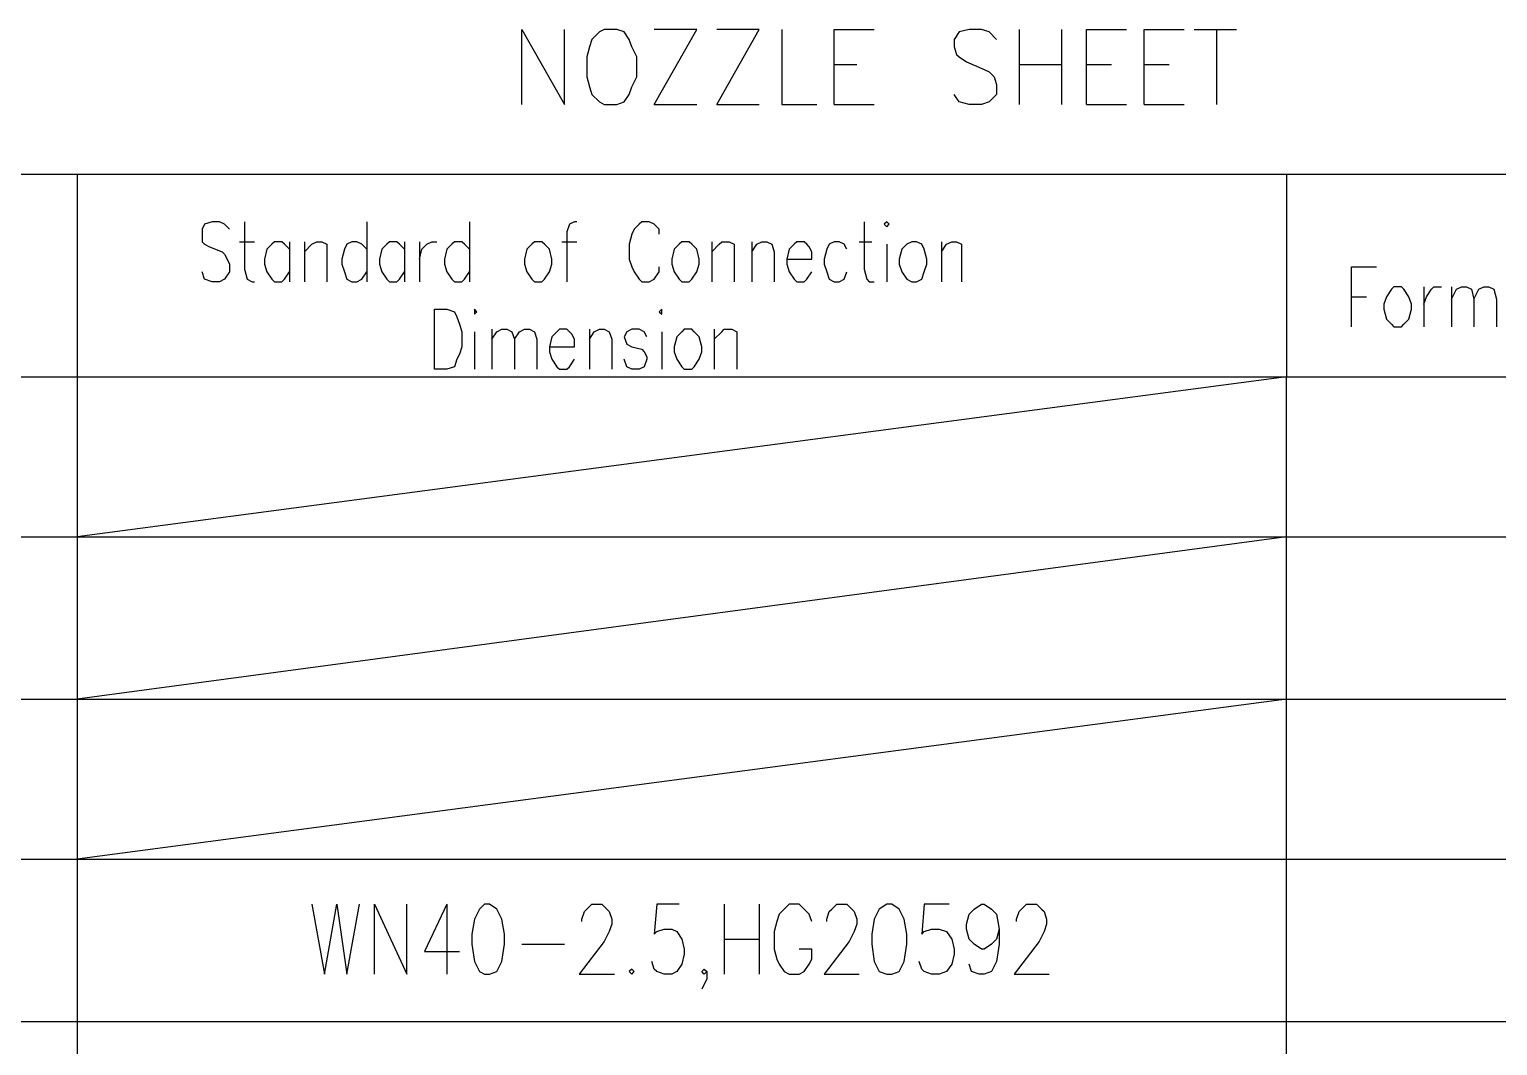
# Model space of a CAD drawing. Extents: x 13.06 to 16.25, y 9.33 to 13.85.
# Drawn here: x 15.4846 to 15.8763, y 12.5236 to 12.7947 of the extents above; entities that cross this region are included whole.
import ezdxf

# ---------------------------------------------------------------- set-up
doc = ezdxf.new("R2010")
doc.units = 0
doc.header["$MEASUREMENT"] = 0
doc.linetypes.add('AUSGEZOGEN', pattern=[0])
doc.layers.get('0').update_dxf_attribs({"linetype": 'AUSGEZOGEN'})

msp = doc.modelspace()

# ---------------------------------------------------------------- linework, layer by layer
for points in [[(15.616, 12.77467), (15.616, 12.79467), (15.616, 12.79467), (15.62733, 12.77467), (15.62733, 12.77467), (15.62733, 12.79467)], [(15.638, 12.79467), (15.63667, 12.794), (15.63667, 12.794), (15.63467, 12.792), (15.63467, 12.792), (15.634, 12.79), (15.634, 12.79), (15.63333, 12.78733), (15.63333, 12.78733), (15.63333, 12.782), (15.63333, 12.782), (15.634, 12.77933), (15.634, 12.77933), (15.63467, 12.77733), (15.63467, 12.77733), (15.63667, 12.77533), (15.63667, 12.77533), (15.638, 12.77467), (15.638, 12.77467), (15.64133, 12.77467), (15.64133, 12.77467), (15.64333, 12.77533), (15.64333, 12.77533), (15.64467, 12.77733), (15.64467, 12.77733), (15.64533, 12.77933), (15.64533, 12.77933), (15.64667, 12.782), (15.64667, 12.782), (15.64667, 12.78733), (15.64667, 12.78733), (15.64533, 12.79), (15.64533, 12.79), (15.64467, 12.792), (15.64467, 12.792), (15.64333, 12.794), (15.64333, 12.794), (15.64133, 12.79467), (15.64133, 12.79467), (15.638, 12.79467), (15.638, 12.79467)], [(15.65133, 12.77467), (15.66267, 12.79467), (15.66267, 12.79467), (15.65133, 12.79467)], [(15.668, 12.77467), (15.67933, 12.79467), (15.67933, 12.79467), (15.668, 12.79467)], [(15.68533, 12.79467), (15.68533, 12.77467), (15.68533, 12.77467), (15.69467, 12.77467)], [(15.69933, 12.77467), (15.69933, 12.79467), (15.69933, 12.79467), (15.71, 12.79467)], [(15.74267, 12.792), (15.74067, 12.794), (15.74067, 12.794), (15.73867, 12.79467), (15.73867, 12.79467), (15.73533, 12.79467), (15.73533, 12.79467), (15.73267, 12.794), (15.73267, 12.794), (15.73133, 12.792), (15.73133, 12.792), (15.73133, 12.79), (15.73133, 12.79), (15.732, 12.788), (15.732, 12.788), (15.73267, 12.78733), (15.73267, 12.78733), (15.73467, 12.786), (15.73467, 12.786), (15.73933, 12.784), (15.73933, 12.784), (15.74067, 12.78333), (15.74067, 12.78333), (15.742, 12.782), (15.742, 12.782), (15.74267, 12.78), (15.74267, 12.78), (15.74267, 12.77733), (15.74267, 12.77733), (15.74067, 12.77533), (15.74067, 12.77533), (15.73867, 12.77467), (15.73867, 12.77467), (15.73533, 12.77467), (15.73533, 12.77467), (15.73267, 12.77533), (15.73267, 12.77533), (15.73133, 12.77733)], [(15.74867, 12.79467), (15.74867, 12.77467)], [(15.76, 12.79467), (15.76, 12.77467)], [(15.76667, 12.77467), (15.76667, 12.79467), (15.76667, 12.79467), (15.77733, 12.79467)], [(15.782, 12.77467), (15.782, 12.79467), (15.782, 12.79467), (15.79267, 12.79467)], [(15.79533, 12.79467), (15.80667, 12.79467)], [(15.80133, 12.79467), (15.80133, 12.77467)], [(15.69933, 12.78533), (15.70533, 12.78533)], [(15.74867, 12.78533), (15.76, 12.78533)], [(15.76667, 12.78533), (15.77333, 12.78533)], [(15.782, 12.78533), (15.78867, 12.78533)], [(15.65133, 12.77467), (15.66267, 12.77467)], [(15.668, 12.77467), (15.67933, 12.77467)], [(15.69933, 12.77467), (15.71, 12.77467)], [(15.76667, 12.77467), (15.77733, 12.77467)], [(15.782, 12.77467), (15.79267, 12.77467)], [(15.22867, 12.756), (16.19667, 12.756)], [(15.49733, 12.756), (15.49733, 12.702)], [(15.82, 12.756), (15.82, 12.702)], [(15.538, 12.74133), (15.53667, 12.74267), (15.53667, 12.74267), (15.53533, 12.74333), (15.53533, 12.74333), (15.53333, 12.74333), (15.53333, 12.74333), (15.53133, 12.74267), (15.53133, 12.74267), (15.53067, 12.74133), (15.53067, 12.74133), (15.53067, 12.738), (15.53067, 12.738), (15.53133, 12.73733), (15.53133, 12.73733), (15.53267, 12.73667), (15.53267, 12.73667), (15.536, 12.73533), (15.536, 12.73533), (15.53667, 12.73467), (15.53667, 12.73467), (15.53733, 12.73333), (15.53733, 12.73333), (15.538, 12.732), (15.538, 12.732), (15.538, 12.73), (15.538, 12.73), (15.53667, 12.728), (15.53667, 12.728), (15.53533, 12.72733), (15.53533, 12.72733), (15.53333, 12.72733), (15.53333, 12.72733), (15.53133, 12.728), (15.53133, 12.728), (15.53067, 12.73)], [(15.542, 12.74333), (15.542, 12.73067), (15.542, 12.73067), (15.54267, 12.728), (15.54267, 12.728), (15.544, 12.72733), (15.544, 12.72733), (15.54467, 12.72733)], [(15.57467, 12.74333), (15.57467, 12.72733)], [(15.602, 12.74333), (15.602, 12.72733)], [(15.63067, 12.74333), (15.63, 12.74333), (15.63, 12.74333), (15.62867, 12.74267), (15.62867, 12.74267), (15.628, 12.74067), (15.628, 12.74067), (15.628, 12.72733)], [(15.65267, 12.74), (15.65267, 12.74133), (15.65267, 12.74133), (15.65133, 12.74267), (15.65133, 12.74267), (15.65, 12.74333), (15.65, 12.74333), (15.648, 12.74333), (15.648, 12.74333), (15.64733, 12.74267), (15.64733, 12.74267), (15.646, 12.74133), (15.646, 12.74133), (15.64533, 12.74), (15.64533, 12.74), (15.64467, 12.73733), (15.64467, 12.73733), (15.64467, 12.73333), (15.64467, 12.73333), (15.64533, 12.73133), (15.64533, 12.73133), (15.646, 12.73), (15.646, 12.73), (15.64733, 12.728), (15.64733, 12.728), (15.648, 12.72733), (15.648, 12.72733), (15.65, 12.72733), (15.65, 12.72733), (15.65133, 12.728), (15.65133, 12.728), (15.65267, 12.73), (15.65267, 12.73), (15.65267, 12.73133)], [(15.70733, 12.74333), (15.70733, 12.73067), (15.70733, 12.73067), (15.708, 12.728), (15.708, 12.728), (15.70867, 12.72733), (15.70867, 12.72733), (15.71, 12.72733)], [(15.71267, 12.74267), (15.71333, 12.742), (15.71333, 12.742), (15.714, 12.74267), (15.714, 12.74267), (15.71333, 12.74333), (15.71333, 12.74333), (15.71267, 12.74267), (15.71267, 12.74267)], [(15.54067, 12.738), (15.54467, 12.738)], [(15.554, 12.736), (15.55267, 12.73733), (15.55267, 12.73733), (15.552, 12.738), (15.552, 12.738), (15.55, 12.738), (15.55, 12.738), (15.54933, 12.73733), (15.54933, 12.73733), (15.548, 12.736), (15.548, 12.736), (15.54733, 12.73333), (15.54733, 12.73333), (15.54733, 12.732), (15.54733, 12.732), (15.548, 12.73), (15.548, 12.73), (15.54933, 12.728), (15.54933, 12.728), (15.55, 12.72733), (15.55, 12.72733), (15.552, 12.72733), (15.552, 12.72733), (15.55267, 12.728), (15.55267, 12.728), (15.554, 12.73)], [(15.554, 12.738), (15.554, 12.72733)], [(15.558, 12.738), (15.558, 12.72733)], [(15.558, 12.73533), (15.56, 12.73733), (15.56, 12.73733), (15.56133, 12.738), (15.56133, 12.738), (15.56267, 12.738), (15.56267, 12.738), (15.564, 12.73733), (15.564, 12.73733), (15.564, 12.72733)], [(15.57467, 12.736), (15.57333, 12.73733), (15.57333, 12.73733), (15.572, 12.738), (15.572, 12.738), (15.57067, 12.738), (15.57067, 12.738), (15.56933, 12.73733), (15.56933, 12.73733), (15.56867, 12.736), (15.56867, 12.736), (15.568, 12.73333), (15.568, 12.73333), (15.568, 12.732), (15.568, 12.732), (15.56867, 12.73), (15.56867, 12.73), (15.56933, 12.728), (15.56933, 12.728), (15.57067, 12.72733), (15.57067, 12.72733), (15.572, 12.72733), (15.572, 12.72733), (15.57333, 12.728), (15.57333, 12.728), (15.57467, 12.73)], [(15.58467, 12.736), (15.58333, 12.73733), (15.58333, 12.73733), (15.58267, 12.738), (15.58267, 12.738), (15.58067, 12.738), (15.58067, 12.738), (15.58, 12.73733), (15.58, 12.73733), (15.57867, 12.736), (15.57867, 12.736), (15.578, 12.73333), (15.578, 12.73333), (15.578, 12.732), (15.578, 12.732), (15.57867, 12.73), (15.57867, 12.73), (15.58, 12.728), (15.58, 12.728), (15.58067, 12.72733), (15.58067, 12.72733), (15.58267, 12.72733), (15.58267, 12.72733), (15.58333, 12.728), (15.58333, 12.728), (15.58467, 12.73)], [(15.58467, 12.738), (15.58467, 12.72733)], [(15.58867, 12.738), (15.58867, 12.72733)], [(15.58867, 12.73333), (15.58933, 12.736), (15.58933, 12.736), (15.59067, 12.73733), (15.59067, 12.73733), (15.592, 12.738), (15.592, 12.738), (15.59333, 12.738)], [(15.602, 12.736), (15.60067, 12.73733), (15.60067, 12.73733), (15.6, 12.738), (15.6, 12.738), (15.598, 12.738), (15.598, 12.738), (15.59733, 12.73733), (15.59733, 12.73733), (15.596, 12.736), (15.596, 12.736), (15.59533, 12.73333), (15.59533, 12.73333), (15.59533, 12.732), (15.59533, 12.732), (15.596, 12.73), (15.596, 12.73), (15.59733, 12.728), (15.59733, 12.728), (15.598, 12.72733), (15.598, 12.72733), (15.6, 12.72733), (15.6, 12.72733), (15.60067, 12.728), (15.60067, 12.728), (15.602, 12.73)], [(15.61933, 12.738), (15.61867, 12.73733), (15.61867, 12.73733), (15.61733, 12.736), (15.61733, 12.736), (15.61667, 12.73333), (15.61667, 12.73333), (15.61667, 12.732), (15.61667, 12.732), (15.61733, 12.73), (15.61733, 12.73), (15.61867, 12.728), (15.61867, 12.728), (15.61933, 12.72733), (15.61933, 12.72733), (15.62133, 12.72733), (15.62133, 12.72733), (15.622, 12.728), (15.622, 12.728), (15.62333, 12.73), (15.62333, 12.73), (15.624, 12.732), (15.624, 12.732), (15.624, 12.73333), (15.624, 12.73333), (15.62333, 12.736), (15.62333, 12.736), (15.622, 12.73733), (15.622, 12.73733), (15.62133, 12.738), (15.62133, 12.738), (15.61933, 12.738), (15.61933, 12.738)], [(15.62667, 12.738), (15.63067, 12.738)], [(15.65867, 12.738), (15.658, 12.73733), (15.658, 12.73733), (15.65667, 12.736), (15.65667, 12.736), (15.656, 12.73333), (15.656, 12.73333), (15.656, 12.732), (15.656, 12.732), (15.65667, 12.73), (15.65667, 12.73), (15.658, 12.728), (15.658, 12.728), (15.65867, 12.72733), (15.65867, 12.72733), (15.66067, 12.72733), (15.66067, 12.72733), (15.66133, 12.728), (15.66133, 12.728), (15.66267, 12.73), (15.66267, 12.73), (15.66333, 12.732), (15.66333, 12.732), (15.66333, 12.73333), (15.66333, 12.73333), (15.66267, 12.736), (15.66267, 12.736), (15.66133, 12.73733), (15.66133, 12.73733), (15.66067, 12.738), (15.66067, 12.738), (15.65867, 12.738), (15.65867, 12.738)], [(15.66667, 12.738), (15.66667, 12.72733)], [(15.66667, 12.73533), (15.66867, 12.73733), (15.66867, 12.73733), (15.66933, 12.738), (15.66933, 12.738), (15.67133, 12.738), (15.67133, 12.738), (15.67267, 12.73733), (15.67267, 12.73733), (15.67267, 12.72733)], [(15.67733, 12.738), (15.67733, 12.72733)], [(15.67733, 12.73533), (15.67867, 12.73733), (15.67867, 12.73733), (15.68, 12.738), (15.68, 12.738), (15.68133, 12.738), (15.68133, 12.738), (15.68267, 12.73733), (15.68267, 12.73733), (15.68333, 12.73533), (15.68333, 12.73533), (15.68333, 12.72733)], [(15.68667, 12.73333), (15.69333, 12.73333), (15.69333, 12.73333), (15.69333, 12.73533), (15.69333, 12.73533), (15.69267, 12.73667), (15.69267, 12.73667), (15.692, 12.73733), (15.692, 12.73733), (15.69133, 12.738), (15.69133, 12.738), (15.68933, 12.738), (15.68933, 12.738), (15.68867, 12.73733), (15.68867, 12.73733), (15.68733, 12.736), (15.68733, 12.736), (15.68667, 12.73333), (15.68667, 12.73333), (15.68667, 12.732), (15.68667, 12.732), (15.68733, 12.73), (15.68733, 12.73), (15.68867, 12.728), (15.68867, 12.728), (15.68933, 12.72733), (15.68933, 12.72733), (15.69133, 12.72733), (15.69133, 12.72733), (15.692, 12.728), (15.692, 12.728), (15.69333, 12.73)], [(15.70267, 12.736), (15.702, 12.73733), (15.702, 12.73733), (15.70067, 12.738), (15.70067, 12.738), (15.69933, 12.738), (15.69933, 12.738), (15.698, 12.73733), (15.698, 12.73733), (15.69733, 12.736), (15.69733, 12.736), (15.69667, 12.73333), (15.69667, 12.73333), (15.69667, 12.732), (15.69667, 12.732), (15.69733, 12.73), (15.69733, 12.73), (15.698, 12.728), (15.698, 12.728), (15.69933, 12.72733), (15.69933, 12.72733), (15.70067, 12.72733), (15.70067, 12.72733), (15.702, 12.728), (15.702, 12.728), (15.70267, 12.73)], [(15.706, 12.738), (15.70933, 12.738)], [(15.71333, 12.73733), (15.71333, 12.72733)], [(15.72, 12.738), (15.71867, 12.73733), (15.71867, 12.73733), (15.71733, 12.736), (15.71733, 12.736), (15.71667, 12.73333), (15.71667, 12.73333), (15.71667, 12.732), (15.71667, 12.732), (15.71733, 12.73), (15.71733, 12.73), (15.71867, 12.728), (15.71867, 12.728), (15.72, 12.72733), (15.72, 12.72733), (15.72133, 12.72733), (15.72133, 12.72733), (15.72267, 12.728), (15.72267, 12.728), (15.72333, 12.73), (15.72333, 12.73), (15.724, 12.732), (15.724, 12.732), (15.724, 12.73333), (15.724, 12.73333), (15.72333, 12.736), (15.72333, 12.736), (15.72267, 12.73733), (15.72267, 12.73733), (15.72133, 12.738), (15.72133, 12.738), (15.72, 12.738), (15.72, 12.738)], [(15.728, 12.738), (15.728, 12.72733)], [(15.728, 12.73533), (15.72933, 12.73733), (15.72933, 12.73733), (15.73067, 12.738), (15.73067, 12.738), (15.732, 12.738), (15.732, 12.738), (15.73333, 12.73733), (15.73333, 12.73733), (15.73333, 12.72733)], [(15.83733, 12.71533), (15.83733, 12.73133), (15.83733, 12.73133), (15.844, 12.73133)], [(15.84867, 12.726), (15.848, 12.72533), (15.848, 12.72533), (15.84667, 12.72333), (15.84667, 12.72333), (15.846, 12.72133), (15.846, 12.72133), (15.846, 12.72), (15.846, 12.72), (15.84667, 12.71733), (15.84667, 12.71733), (15.848, 12.716), (15.848, 12.716), (15.84867, 12.71533), (15.84867, 12.71533), (15.85067, 12.71533), (15.85067, 12.71533), (15.85133, 12.716), (15.85133, 12.716), (15.85267, 12.71733), (15.85267, 12.71733), (15.85333, 12.72), (15.85333, 12.72), (15.85333, 12.72133), (15.85333, 12.72133), (15.85267, 12.72333), (15.85267, 12.72333), (15.85133, 12.72533), (15.85133, 12.72533), (15.85067, 12.726), (15.85067, 12.726), (15.84867, 12.726), (15.84867, 12.726)], [(15.85667, 12.726), (15.85667, 12.71533)], [(15.85667, 12.72133), (15.85733, 12.72333), (15.85733, 12.72333), (15.85867, 12.72533), (15.85867, 12.72533), (15.85933, 12.726), (15.85933, 12.726), (15.86133, 12.726)], [(15.864, 12.726), (15.864, 12.71533)], [(15.864, 12.72267), (15.86533, 12.72533), (15.86533, 12.72533), (15.86667, 12.726), (15.86667, 12.726), (15.868, 12.726), (15.868, 12.726), (15.86933, 12.72533), (15.86933, 12.72533), (15.87, 12.72267), (15.87, 12.72267), (15.87, 12.71533)], [(15.87, 12.72267), (15.87133, 12.72533), (15.87133, 12.72533), (15.87267, 12.726), (15.87267, 12.726), (15.874, 12.726), (15.874, 12.726), (15.87533, 12.72533), (15.87533, 12.72533), (15.876, 12.72267), (15.876, 12.72267), (15.876, 12.71533)], [(15.59267, 12.704), (15.59267, 12.72), (15.59267, 12.72), (15.596, 12.72), (15.596, 12.72), (15.598, 12.71933), (15.598, 12.71933), (15.59867, 12.718), (15.59867, 12.718), (15.59933, 12.716), (15.59933, 12.716), (15.6, 12.714), (15.6, 12.714), (15.6, 12.71), (15.6, 12.71), (15.59933, 12.708), (15.59933, 12.708), (15.59867, 12.70667), (15.59867, 12.70667), (15.598, 12.70467), (15.598, 12.70467), (15.596, 12.704), (15.596, 12.704), (15.59267, 12.704), (15.59267, 12.704)], [(15.60333, 12.71933), (15.60333, 12.71867), (15.60333, 12.71867), (15.604, 12.71933), (15.604, 12.71933), (15.60333, 12.72), (15.60333, 12.72), (15.60333, 12.71933), (15.60333, 12.71933)], [(15.65267, 12.71933), (15.65333, 12.71867), (15.65333, 12.71867), (15.65333, 12.72), (15.65333, 12.72), (15.65267, 12.71933), (15.65267, 12.71933)], [(15.83733, 12.72333), (15.84133, 12.72333)], [(15.60333, 12.714), (15.60333, 12.704)], [(15.608, 12.71467), (15.608, 12.704)], [(15.608, 12.712), (15.60933, 12.714), (15.60933, 12.714), (15.61067, 12.71467), (15.61067, 12.71467), (15.612, 12.71467), (15.612, 12.71467), (15.61333, 12.714), (15.61333, 12.714), (15.614, 12.712), (15.614, 12.712), (15.614, 12.704)], [(15.614, 12.712), (15.61533, 12.714), (15.61533, 12.714), (15.61667, 12.71467), (15.61667, 12.71467), (15.618, 12.71467), (15.618, 12.71467), (15.61933, 12.714), (15.61933, 12.714), (15.62, 12.712), (15.62, 12.712), (15.62, 12.704)], [(15.62333, 12.71), (15.63, 12.71), (15.63, 12.71), (15.63, 12.712), (15.63, 12.712), (15.62933, 12.71333), (15.62933, 12.71333), (15.62867, 12.714), (15.62867, 12.714), (15.628, 12.71467), (15.628, 12.71467), (15.626, 12.71467), (15.626, 12.71467), (15.62533, 12.714), (15.62533, 12.714), (15.624, 12.71267), (15.624, 12.71267), (15.62333, 12.71), (15.62333, 12.71), (15.62333, 12.70867), (15.62333, 12.70867), (15.624, 12.70667), (15.624, 12.70667), (15.62533, 12.70467), (15.62533, 12.70467), (15.626, 12.704), (15.626, 12.704), (15.628, 12.704), (15.628, 12.704), (15.62867, 12.70467), (15.62867, 12.70467), (15.63, 12.70667)], [(15.634, 12.71467), (15.634, 12.704)], [(15.634, 12.712), (15.63533, 12.714), (15.63533, 12.714), (15.63667, 12.71467), (15.63667, 12.71467), (15.638, 12.71467), (15.638, 12.71467), (15.63933, 12.714), (15.63933, 12.714), (15.64, 12.712), (15.64, 12.712), (15.64, 12.704)], [(15.64933, 12.71267), (15.64867, 12.714), (15.64867, 12.714), (15.64733, 12.71467), (15.64733, 12.71467), (15.64533, 12.71467), (15.64533, 12.71467), (15.644, 12.714), (15.644, 12.714), (15.64333, 12.71267), (15.64333, 12.71267), (15.644, 12.71067), (15.644, 12.71067), (15.64533, 12.71), (15.64533, 12.71), (15.648, 12.70933), (15.648, 12.70933), (15.64867, 12.70867), (15.64867, 12.70867), (15.64933, 12.70733), (15.64933, 12.70733), (15.64933, 12.70667), (15.64933, 12.70667), (15.64867, 12.70467), (15.64867, 12.70467), (15.64733, 12.704), (15.64733, 12.704), (15.64533, 12.704), (15.64533, 12.704), (15.644, 12.70467), (15.644, 12.70467), (15.64333, 12.70667)], [(15.65333, 12.714), (15.65333, 12.704)], [(15.65933, 12.71467), (15.65867, 12.714), (15.65867, 12.714), (15.65733, 12.71267), (15.65733, 12.71267), (15.65667, 12.71), (15.65667, 12.71), (15.65667, 12.70867), (15.65667, 12.70867), (15.65733, 12.70667), (15.65733, 12.70667), (15.65867, 12.70467), (15.65867, 12.70467), (15.65933, 12.704), (15.65933, 12.704), (15.66133, 12.704), (15.66133, 12.704), (15.662, 12.70467), (15.662, 12.70467), (15.66333, 12.70667), (15.66333, 12.70667), (15.664, 12.70867), (15.664, 12.70867), (15.664, 12.71), (15.664, 12.71), (15.66333, 12.71267), (15.66333, 12.71267), (15.662, 12.714), (15.662, 12.714), (15.66133, 12.71467), (15.66133, 12.71467), (15.65933, 12.71467), (15.65933, 12.71467)], [(15.66733, 12.71467), (15.66733, 12.704)], [(15.66733, 12.712), (15.66933, 12.714), (15.66933, 12.714), (15.67, 12.71467), (15.67, 12.71467), (15.672, 12.71467), (15.672, 12.71467), (15.67333, 12.714), (15.67333, 12.714), (15.67333, 12.704)], [(15.22867, 12.702), (16.19667, 12.702)], [(15.49733, 12.702), (15.49733, 12.23667)], [(15.82, 12.23667), (15.82, 12.702), (15.82, 12.702), (15.49733, 12.65933)], [(15.22867, 12.65933), (16.19667, 12.65933)], [(15.82, 12.65933), (15.49733, 12.616)], [(15.22867, 12.616), (16.19667, 12.616)], [(15.82, 12.616), (15.49733, 12.57333)], [(15.22867, 12.57333), (16.19667, 12.57333)], [(15.56, 12.56133), (15.56333, 12.54267), (15.56333, 12.54267), (15.56667, 12.56133), (15.56667, 12.56133), (15.56933, 12.54267), (15.56933, 12.54267), (15.57267, 12.56133)], [(15.57667, 12.54267), (15.57667, 12.56133), (15.57667, 12.56133), (15.58533, 12.54267), (15.58533, 12.54267), (15.58533, 12.56133)], [(15.596, 12.56133), (15.59, 12.54867), (15.59, 12.54867), (15.59933, 12.54867)], [(15.596, 12.56133), (15.596, 12.54267)], [(15.606, 12.56133), (15.60467, 12.56), (15.60467, 12.56), (15.60333, 12.55733), (15.60333, 12.55733), (15.60267, 12.55333), (15.60267, 12.55333), (15.60267, 12.55067), (15.60267, 12.55067), (15.60333, 12.546), (15.60333, 12.546), (15.60467, 12.54333), (15.60467, 12.54333), (15.606, 12.54267), (15.606, 12.54267), (15.60733, 12.54267), (15.60733, 12.54267), (15.60933, 12.54333), (15.60933, 12.54333), (15.61067, 12.546), (15.61067, 12.546), (15.61133, 12.55067), (15.61133, 12.55067), (15.61133, 12.55333), (15.61133, 12.55333), (15.61067, 12.55733), (15.61067, 12.55733), (15.60933, 12.56), (15.60933, 12.56), (15.60733, 12.56133), (15.60733, 12.56133), (15.606, 12.56133), (15.606, 12.56133)], [(15.632, 12.55667), (15.632, 12.55733), (15.632, 12.55733), (15.63267, 12.55933), (15.63267, 12.55933), (15.63333, 12.56), (15.63333, 12.56), (15.63467, 12.56133), (15.63467, 12.56133), (15.63733, 12.56133), (15.63733, 12.56133), (15.63867, 12.56), (15.63867, 12.56), (15.63933, 12.55933), (15.63933, 12.55933), (15.64, 12.55733), (15.64, 12.55733), (15.64, 12.556), (15.64, 12.556), (15.63933, 12.554), (15.63933, 12.554), (15.638, 12.55133), (15.638, 12.55133), (15.63133, 12.54267), (15.63133, 12.54267), (15.64067, 12.54267)], [(15.658, 12.56133), (15.652, 12.56133), (15.652, 12.56133), (15.65133, 12.55333), (15.65133, 12.55333), (15.652, 12.554), (15.652, 12.554), (15.654, 12.55467), (15.654, 12.55467), (15.656, 12.55467), (15.656, 12.55467), (15.65733, 12.554), (15.65733, 12.554), (15.65867, 12.552), (15.65867, 12.552), (15.65933, 12.54933), (15.65933, 12.54933), (15.65933, 12.548), (15.65933, 12.548), (15.65867, 12.54533), (15.65867, 12.54533), (15.65733, 12.54333), (15.65733, 12.54333), (15.656, 12.54267), (15.656, 12.54267), (15.654, 12.54267), (15.654, 12.54267), (15.652, 12.54333), (15.652, 12.54333), (15.65133, 12.544), (15.65133, 12.544), (15.65067, 12.546)], [(15.67, 12.56133), (15.67, 12.54267)], [(15.67933, 12.56133), (15.67933, 12.54267)], [(15.69333, 12.55667), (15.69267, 12.55867), (15.69267, 12.55867), (15.69133, 12.56), (15.69133, 12.56), (15.69, 12.56133), (15.69, 12.56133), (15.68733, 12.56133), (15.68733, 12.56133), (15.686, 12.56), (15.686, 12.56), (15.68467, 12.55867), (15.68467, 12.55867), (15.684, 12.55667), (15.684, 12.55667), (15.68333, 12.554), (15.68333, 12.554), (15.68333, 12.54933), (15.68333, 12.54933), (15.684, 12.54667), (15.684, 12.54667), (15.68467, 12.54533), (15.68467, 12.54533), (15.686, 12.54333), (15.686, 12.54333), (15.68733, 12.54267), (15.68733, 12.54267), (15.69, 12.54267), (15.69, 12.54267), (15.69133, 12.54333), (15.69133, 12.54333), (15.69267, 12.54533), (15.69267, 12.54533), (15.69333, 12.54667), (15.69333, 12.54667), (15.69333, 12.54933), (15.69333, 12.54933), (15.69, 12.54933)], [(15.69733, 12.55667), (15.69733, 12.55733), (15.69733, 12.55733), (15.698, 12.55933), (15.698, 12.55933), (15.69867, 12.56), (15.69867, 12.56), (15.7, 12.56133), (15.7, 12.56133), (15.70267, 12.56133), (15.70267, 12.56133), (15.704, 12.56), (15.704, 12.56), (15.70467, 12.55933), (15.70467, 12.55933), (15.70533, 12.55733), (15.70533, 12.55733), (15.70533, 12.556), (15.70533, 12.556), (15.70467, 12.554), (15.70467, 12.554), (15.70333, 12.55133), (15.70333, 12.55133), (15.69667, 12.54267), (15.69667, 12.54267), (15.706, 12.54267)], [(15.71333, 12.56133), (15.71133, 12.56), (15.71133, 12.56), (15.71, 12.55733), (15.71, 12.55733), (15.70933, 12.55333), (15.70933, 12.55333), (15.70933, 12.55067), (15.70933, 12.55067), (15.71, 12.546), (15.71, 12.546), (15.71133, 12.54333), (15.71133, 12.54333), (15.71333, 12.54267), (15.71333, 12.54267), (15.71467, 12.54267), (15.71467, 12.54267), (15.71667, 12.54333), (15.71667, 12.54333), (15.718, 12.546), (15.718, 12.546), (15.71867, 12.55067), (15.71867, 12.55067), (15.71867, 12.55333), (15.71867, 12.55333), (15.718, 12.55733), (15.718, 12.55733), (15.71667, 12.56), (15.71667, 12.56), (15.71467, 12.56133), (15.71467, 12.56133), (15.71333, 12.56133), (15.71333, 12.56133)], [(15.73, 12.56133), (15.72333, 12.56133), (15.72333, 12.56133), (15.72267, 12.55333), (15.72267, 12.55333), (15.72333, 12.554), (15.72333, 12.554), (15.72533, 12.55467), (15.72533, 12.55467), (15.72733, 12.55467), (15.72733, 12.55467), (15.72933, 12.554), (15.72933, 12.554), (15.73067, 12.552), (15.73067, 12.552), (15.73133, 12.54933), (15.73133, 12.54933), (15.73133, 12.548), (15.73133, 12.548), (15.73067, 12.54533), (15.73067, 12.54533), (15.72933, 12.54333), (15.72933, 12.54333), (15.72733, 12.54267), (15.72733, 12.54267), (15.72533, 12.54267), (15.72533, 12.54267), (15.72333, 12.54333), (15.72333, 12.54333), (15.72267, 12.544), (15.72267, 12.544), (15.722, 12.546)], [(15.74333, 12.55467), (15.74267, 12.552), (15.74267, 12.552), (15.74133, 12.55067), (15.74133, 12.55067), (15.73933, 12.54933), (15.73933, 12.54933), (15.73867, 12.54933), (15.73867, 12.54933), (15.73667, 12.55067), (15.73667, 12.55067), (15.73533, 12.552), (15.73533, 12.552), (15.73467, 12.55467), (15.73467, 12.55467), (15.73467, 12.556), (15.73467, 12.556), (15.73533, 12.55867), (15.73533, 12.55867), (15.73667, 12.56), (15.73667, 12.56), (15.73867, 12.56133), (15.73867, 12.56133), (15.73933, 12.56133), (15.73933, 12.56133), (15.74133, 12.56), (15.74133, 12.56), (15.74267, 12.55867), (15.74267, 12.55867), (15.74333, 12.55467), (15.74333, 12.55467), (15.74333, 12.55067), (15.74333, 12.55067), (15.74267, 12.546), (15.74267, 12.546), (15.74133, 12.54333), (15.74133, 12.54333), (15.73933, 12.54267), (15.73933, 12.54267), (15.738, 12.54267), (15.738, 12.54267), (15.736, 12.54333), (15.736, 12.54333), (15.73533, 12.54533)], [(15.748, 12.55667), (15.748, 12.55733), (15.748, 12.55733), (15.74867, 12.55933), (15.74867, 12.55933), (15.74933, 12.56), (15.74933, 12.56), (15.75067, 12.56133), (15.75067, 12.56133), (15.75333, 12.56133), (15.75333, 12.56133), (15.75467, 12.56), (15.75467, 12.56), (15.75533, 12.55933), (15.75533, 12.55933), (15.756, 12.55733), (15.756, 12.55733), (15.756, 12.556), (15.756, 12.556), (15.75533, 12.554), (15.75533, 12.554), (15.754, 12.55133), (15.754, 12.55133), (15.74733, 12.54267), (15.74733, 12.54267), (15.75667, 12.54267)], [(15.67, 12.552), (15.67933, 12.552)], [(15.616, 12.55067), (15.62733, 12.55067)], [(15.64533, 12.544), (15.64467, 12.54333), (15.64467, 12.54333), (15.64533, 12.54267), (15.64533, 12.54267), (15.646, 12.54333), (15.646, 12.54333), (15.64533, 12.544), (15.64533, 12.544)], [(15.66533, 12.54333), (15.66467, 12.54267), (15.66467, 12.54267), (15.664, 12.54333), (15.664, 12.54333), (15.66467, 12.544), (15.66467, 12.544), (15.66533, 12.54333), (15.66533, 12.54333), (15.66533, 12.54133), (15.66533, 12.54133), (15.66467, 12.54), (15.66467, 12.54), (15.664, 12.53867)], [(15.22867, 12.53), (16.19667, 12.53)]]:
    msp.add_lwpolyline(points)

doc.saveas('drawing.dxf')
